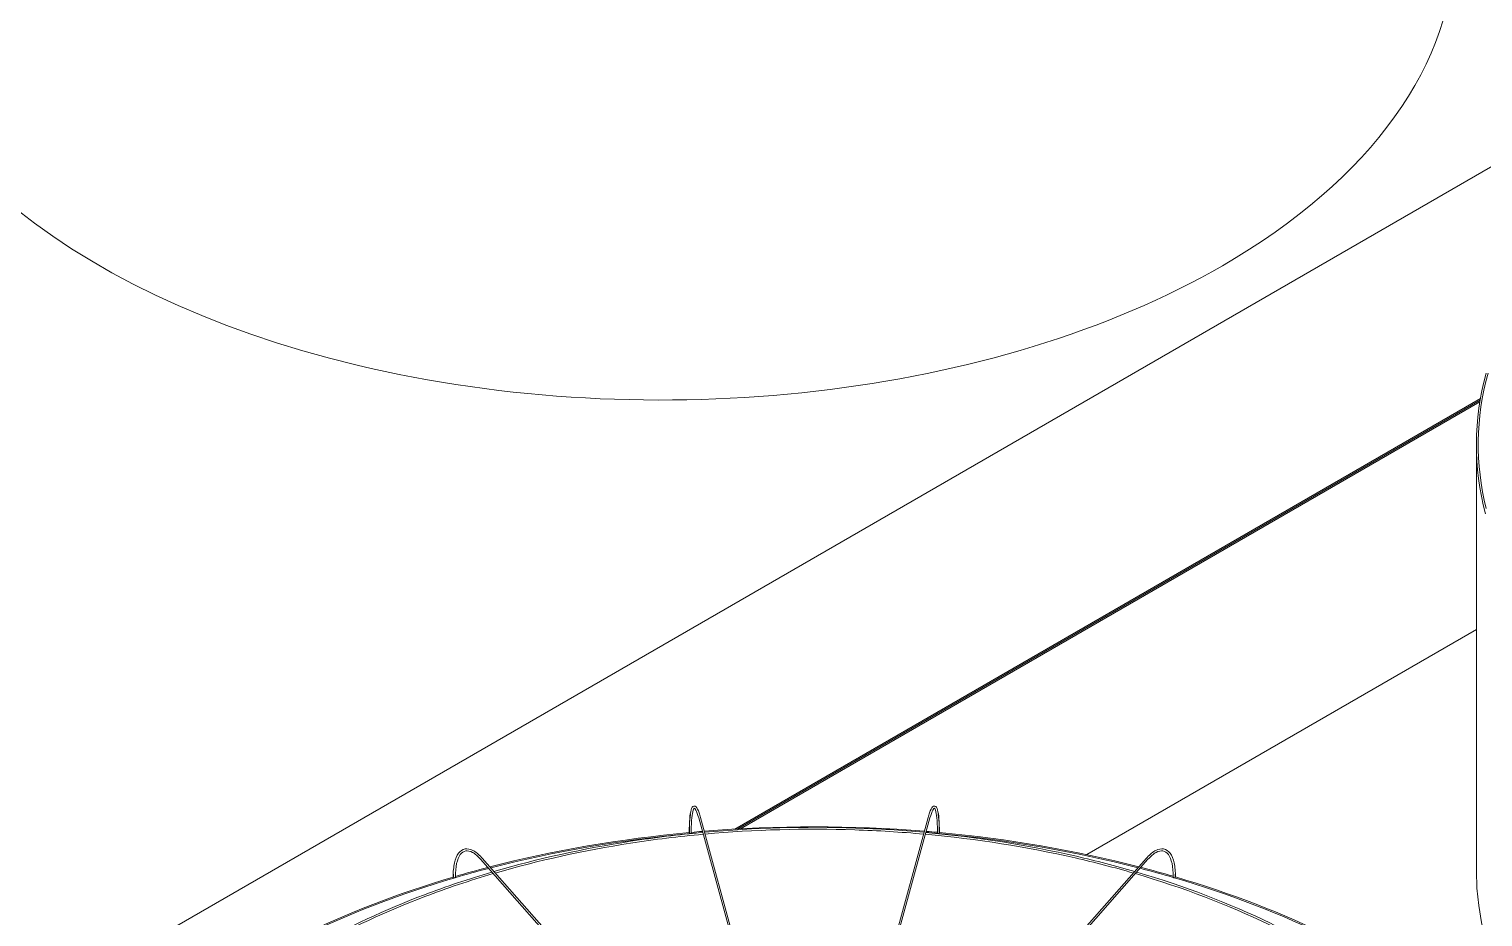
# Model space of a CAD drawing. Header units: millimetres. Extents: x -312439 to 477422, y -331570 to 212570.
# Drawn here: x 396200.3 to 396680.4, y 106075.7 to 106368.8 of the extents above; entities that cross this region are included whole.
import ezdxf

# ---------------------------------------------------------------- set-up
doc = ezdxf.new("R2010")
doc.units = ezdxf.units.MM

msp = doc.modelspace()

# ---------------------------------------------------------------- linework, layer by layer
at = {"color": 3, "linetype": 'Continuous', "lineweight": 0, "extrusion": (0, 0.816497, 0.57735)}
for p, q in [((396865.037, 106428.429), (395875.478, 105857.107)), ((396679.57, 106246.84), (396433.334, 106104.676)), ((396679.475, 106246.285), (396434.296, 106104.731)), ((396435.253, 106104.784), (396679.383, 106245.732)), ((396678.242, 106090.882), (396678.242, 106231.622)), ((396678.242, 106170.564), (396549.567, 106096.273))]:
    msp.add_line(p, q, dxfattribs=at)
at = {"color": 0, "linetype": 'Continuous', "lineweight": 0, "extrusion": (0, 0.816497, 0.57735)}
for p, q in [((396454.991, 105985.907), (396421.398, 106108.362)), ((396455.61, 105985.967), (396421.988, 106108.524)), ((396497.181, 106108.524), (396463.559, 105985.967)), ((396464.178, 105985.907), (396497.771, 106108.362)), ((396349.39, 106094.72), (396446.89, 105984.242)), ((396447.531, 105984.441), (396349.849, 106095.125)), ((396569.32, 106095.125), (396471.638, 105984.441)), ((396569.779, 106094.72), (396472.279, 105984.242))]:
    msp.add_line(p, q, dxfattribs=at)
at = {"color": 3, "linetype": 'Continuous', "lineweight": 0}
for centre, start_param, end_param in [((396408.946, 106397.756), 0, 2.3561945), ((396408.946, 106397.756), 2.3561945, 3.1415927), ((396940.467, 106090.882), 0, 2.3561945)]:
    msp.add_ellipse(centre, major_axis=(-262.225, 0), ratio=0.5773503, start_param=start_param, end_param=end_param, dxfattribs=at)
at = {"color": 0, "linetype": 'Continuous', "lineweight": 0}
for centre, major_axis, ratio, start_param, end_param in [((396940.467, 106231.622), (-262.225, 0), 0.5773503, 6.126925, 6.4343205), ((396940.467, 106231.622), (-261.613, 0), 0.5773503, 6.1262297, 6.4235661), ((396459.693, 105954.047), (-262.225, 0), 0.5773503, 4.5737285, 4.8518651), ((396459.693, 105954.047), (-262.225, 0), 0.5773503, 4.8709744, 5.1337903), ((396459.693, 105954.047), (-261.613, 0), 0.5773503, 4.8702538, 5.1336735), ((396418.587, 106103.554), (0.306, 0), 0.5773503, 3.1415927, 3.7072911), ((396418.635, 106103.38), (0.306, 0.001), 0.5647458, 3.2969897, 4.867786), ((396418.635, 106103.38), (0.306, 0.001), 0.5647458, 4.867786, 6.2831853), ((396459.693, 105954.047), (-261.613, 0), 0.5773503, 4.8601846, 4.8693633), ((396459.693, 105954.047), (-262.225, 0), 0.5773503, 4.8542575, 4.8684283), ((396459.693, 105954.047), (-261.613, 0), 0.5773503, 4.556469, 4.5713736), ((396459.693, 105954.047), (-262.225, 0), 0.5773503, 4.5571855, 4.5713361), ((396500.534, 106103.38), (0.306, -0.001), 0.5647458, 3.1415927, 4.5569919), ((396500.534, 106103.38), (0.306, -0.001), 0.5647458, 4.5569919, 6.1277883), ((396459.693, 105954.047), (-261.613, 0), 0.5773503, 4.2918428, 4.5551023), ((396500.582, 106103.554), (0.306, 0), 0.5773503, 5.7174869, 6.2831853), ((396459.693, 105954.047), (-262.225, 0), 0.5773503, 4.2917243, 4.5546375), ((396459.693, 105954.047), (-261.613, 0), 0.5773503, 5.1364588, 5.1836819), ((396459.693, 105954.047), (-262.225, 0), 0.5773503, 5.1365691, 5.1818933), ((396459.693, 105954.047), (-261.613, 0), 0.5773503, 4.242585, 4.2890574), ((396459.693, 105954.047), (-262.225, 0), 0.5773503, 4.2438111, 4.2889455), ((396459.693, 105954.047), (-262.225, 0), 0.5773503, 5.1849758, 5.420347), ((396459.693, 105954.047), (-261.613, 0), 0.5773503, 5.183912, 5.4201653), ((396340.606, 106088.926), (0.306, 0), 0.5773503, 3.1415927, 4.134446), ((396340.745, 106088.768), (0.306, 0.003), 0.5659728, 3.6079382, 5.1787345), ((396340.745, 106088.768), (0.306, 0.003), 0.5659728, 5.1787345, 6.2831853), ((396578.424, 106088.768), (0.306, -0.003), 0.5659728, 3.1415927, 4.2460434), ((396578.424, 106088.768), (0.306, -0.003), 0.5659728, 4.2460434, 5.8168397), ((396459.693, 105954.047), (-261.613, 0), 0.5773503, 4.0051997, 4.2408431), ((396578.563, 106088.926), (0.306, 0), 0.5773503, 5.290332, 6.2831853), ((396459.693, 105954.047), (-262.225, 0), 0.5773503, 4.0050166, 4.2406095)]:
    msp.add_ellipse(centre, major_axis=major_axis, ratio=ratio, start_param=start_param, end_param=end_param, dxfattribs=at)
for points, knots in [([(396418.281, 106103.554), (396418.281, 106105.258), (396418.333, 106106.775), (396418.536, 106109.293), (396418.685, 106110.293), (396419.087, 106111.714), (396419.312, 106112.23), (396420.097, 106112.345), (396420.346, 106112.198), (396420.897, 106111.612), (396421.205, 106110.958), (396421.684, 106109.576), (396421.837, 106109.078), (396421.988, 106108.524)], [4.712389, 4.712389, 4.712389, 4.712389, 5.0265482, 5.0265482, 5.3407075, 5.3407075, 5.6548668, 5.6548668, 5.8236028, 5.8236028, 6.1377621, 6.1377621, 6.2831853, 6.2831853, 6.2831853, 6.2831853]), ([(396421.398, 106108.362), (396421.08, 106109.522), (396420.76, 106110.414), (396420.204, 106111.495), (396419.955, 106111.645), (396419.928, 106111.645), (396419.724, 106111.496), (396419.371, 106110.331), (396419.227, 106109.481), (396419.016, 106107.238), (396418.954, 106105.808), (396418.941, 106103.919), (396418.941, 106103.652), (396418.942, 106103.381)], [0, 0, 0, 0, 0.3152669, 0.3152669, 0.6094726, 0.6094726, 0.9267406, 0.9267406, 1.2208373, 1.2208373, 1.5356304, 1.5356304, 1.5863402, 1.5863402, 1.5863402, 1.5863402]), ([(396500.888, 106103.554), (396500.888, 106105.258), (396500.836, 106106.775), (396500.633, 106109.293), (396500.484, 106110.293), (396500.082, 106111.714), (396499.857, 106112.23), (396499.072, 106112.345), (396498.823, 106112.198), (396498.272, 106111.612), (396497.964, 106110.958), (396497.485, 106109.576), (396497.333, 106109.078), (396497.181, 106108.524)], [4.712389, 4.712389, 4.712389, 4.712389, 5.0265482, 5.0265482, 5.3407075, 5.3407075, 5.6548668, 5.6548668, 5.8236028, 5.8236028, 6.1377621, 6.1377621, 6.2831853, 6.2831853, 6.2831853, 6.2831853]), ([(396497.771, 106108.362), (396498.089, 106109.522), (396498.409, 106110.414), (396498.965, 106111.495), (396499.214, 106111.645), (396499.241, 106111.645), (396499.446, 106111.496), (396499.798, 106110.331), (396499.942, 106109.481), (396500.153, 106107.238), (396500.215, 106105.808), (396500.228, 106103.919), (396500.228, 106103.652), (396500.228, 106103.381)], [0, 0, 0, 0, 0.3152669, 0.3152669, 0.6094726, 0.6094726, 0.9267406, 0.9267406, 1.2208373, 1.2208373, 1.5356304, 1.5356304, 1.5863402, 1.5863402, 1.5863402, 1.5863402]), ([(396418.663, 106109.69), (396418.654, 106109.629), (396418.645, 106109.568), (396418.493, 106108.481), (396418.399, 106107.177), (396418.336, 106104.94), (396418.327, 106104.18), (396418.329, 106103.379)], [1.10131175, 1.10131175, 1.10131175, 1.10131175, 1.12076762, 1.12076762, 1.43803566, 1.43803566, 1.5863026, 1.5863026, 1.5863026, 1.5863026]), ([(396495.842, 106103.644), (396488.347, 106104.322), (396480.795, 106104.789), (396456.568, 106105.605), (396439.809, 106105.135), (396423.327, 106103.644)], [5.342386, 5.342386, 5.342386, 5.342386, 5.43953692, 5.43953692, 5.65318828, 5.65318828, 5.65318828, 5.65318828]), ([(396500.506, 106109.69), (396500.515, 106109.629), (396500.524, 106109.568), (396500.676, 106108.481), (396500.77, 106107.177), (396500.833, 106104.94), (396500.842, 106104.18), (396500.84, 106103.379)], [1.10131175, 1.10131175, 1.10131175, 1.10131175, 1.12076762, 1.12076762, 1.43803566, 1.43803566, 1.5863026, 1.5863026, 1.5863026, 1.5863026]), ([(396422.708, 106103.587), (396414.701, 106102.851), (396406.76, 106101.873), (396383.333, 106098.248), (396368.172, 106094.9), (396353.765, 106090.689)], [5.65586592, 5.65586592, 5.65586592, 5.65586592, 5.75969853, 5.75969853, 5.96646224, 5.96646224, 5.96646224, 5.96646224]), ([(396422.872, 106102.988), (396414.795, 106102.246), (396406.785, 106101.26), (396383.464, 106097.642), (396368.468, 106094.335), (396354.213, 106090.181)], [5.65539644, 5.65539644, 5.65539644, 5.65539644, 5.76029586, 5.76029586, 5.96514032, 5.96514032, 5.96514032, 5.96514032]), ([(396495.677, 106103.044), (396488.159, 106103.722), (396480.583, 106104.188), (396456.465, 106104.987), (396439.842, 106104.518), (396423.492, 106103.044)], [5.34285963, 5.34285963, 5.34285963, 5.34285963, 5.44045758, 5.44045758, 5.65271466, 5.65271466, 5.65271466, 5.65271466]), ([(396564.957, 106090.181), (396558.679, 106092.01), (396552.258, 106093.676), (396529.808, 106098.81), (396513.201, 106101.436), (396496.297, 106102.988)], [5.03043397, 5.03043397, 5.03043397, 5.03043397, 5.12064091, 5.12064091, 5.34017784, 5.34017784, 5.34017784, 5.34017784]), ([(396565.404, 106090.689), (396559.116, 106092.527), (396552.685, 106094.201), (396530.146, 106099.375), (396513.453, 106102.024), (396496.461, 106103.587)], [5.02911205, 5.02911205, 5.02911205, 5.02911205, 5.11935362, 5.11935362, 5.33970837, 5.33970837, 5.33970837, 5.33970837]), ([(396340.3, 106088.926), (396340.3, 106090.641), (396340.451, 106092.19), (396341.047, 106094.816), (396341.492, 106095.894), (396342.672, 106097.479), (396343.421, 106097.985), (396345.062, 106098.269), (396345.921, 106098.096), (396347.734, 106097.176), (396348.699, 106096.39), (396349.723, 106095.267), (396349.786, 106095.197), (396349.849, 106095.125)], [4.712389, 4.712389, 4.712389, 4.712389, 5.0265482, 5.0265482, 5.3407075, 5.3407075, 5.6548668, 5.6548668, 5.9484515, 5.9484515, 6.2626108, 6.2626108, 6.2831853, 6.2831853, 6.2831853, 6.2831853]), ([(396349.39, 106094.72), (396348.476, 106095.756), (396347.568, 106096.522), (396345.885, 106097.444), (396345.119, 106097.6), (396343.777, 106097.365), (396343.18, 106096.971), (396342.153, 106095.572), (396341.737, 106094.568), (396341.185, 106092.064), (396341.045, 106090.574), (396341.051, 106088.867), (396341.051, 106088.819), (396341.052, 106088.771)], [0, 0, 0, 0, 0.3146448, 0.3146448, 0.6289116, 0.6289116, 0.9461796, 0.9461796, 1.2634477, 1.2634477, 1.5772832, 1.5772832, 1.5863402, 1.5863402, 1.5863402, 1.5863402]), ([(396578.869, 106088.926), (396578.869, 106090.641), (396578.719, 106092.19), (396578.122, 106094.816), (396577.677, 106095.894), (396576.497, 106097.479), (396575.748, 106097.985), (396574.107, 106098.269), (396573.248, 106098.096), (396571.435, 106097.176), (396570.47, 106096.39), (396569.446, 106095.267), (396569.383, 106095.197), (396569.32, 106095.125)], [4.712389, 4.712389, 4.712389, 4.712389, 5.0265482, 5.0265482, 5.3407075, 5.3407075, 5.6548668, 5.6548668, 5.9484515, 5.9484515, 6.2626108, 6.2626108, 6.2831853, 6.2831853, 6.2831853, 6.2831853]), ([(396569.779, 106094.72), (396570.693, 106095.756), (396571.601, 106096.522), (396573.284, 106097.444), (396574.05, 106097.6), (396575.392, 106097.365), (396575.989, 106096.971), (396577.016, 106095.572), (396577.432, 106094.568), (396577.985, 106092.064), (396578.124, 106090.574), (396578.118, 106088.867), (396578.118, 106088.819), (396578.118, 106088.771)], [0, 0, 0, 0, 0.3146448, 0.3146448, 0.6289116, 0.6289116, 0.9461796, 0.9461796, 1.2634477, 1.2634477, 1.5772832, 1.5772832, 1.5863402, 1.5863402, 1.5863402, 1.5863402]), ([(396353.116, 106090.498), (396345.442, 106088.238), (396337.985, 106085.733), (396317.752, 106078.045), (396305.575, 106072.337), (396294.498, 106065.986)], [5.96956861, 5.96956861, 5.96956861, 5.96956861, 6.07987049, 6.07987049, 6.27966483, 6.27966483, 6.27966483, 6.27966483]), ([(396353.563, 106089.991), (396345.79, 106087.709), (396338.239, 106085.176), (396318.088, 106077.514), (396306.062, 106071.886), (396295.112, 106065.632)], [5.96825255, 5.96825255, 5.96825255, 5.96825255, 6.08012371, 6.08012371, 6.27780239, 6.27780239, 6.27780239, 6.27780239]), ([(396340.448, 106089.78), (396340.443, 106089.576), (396340.439, 106089.369), (396340.438, 106089.03), (396340.438, 106088.899), (396340.439, 106088.767)], [7.805980691, 7.805980691, 7.805980691, 7.805980691, 7.845140151, 7.845140151, 7.869416781, 7.869416781, 7.869416781, 7.869416781]), ([(396624.057, 106065.632), (396619.454, 106068.261), (396614.662, 106070.779), (396596.164, 106079.719), (396581.341, 106085.371), (396565.606, 106089.991)], [4.71777189, 4.71777189, 4.71777189, 4.71777189, 4.80086127, 4.80086127, 5.02732174, 5.02732174, 5.02732174, 5.02732174]), ([(396624.671, 106065.986), (396620.057, 106068.631), (396615.252, 106071.166), (396596.703, 106080.161), (396581.836, 106085.849), (396566.053, 106090.498)], [4.71590946, 4.71590946, 4.71590946, 4.71590946, 4.79913358, 4.79913358, 5.02600568, 5.02600568, 5.02600568, 5.02600568]), ([(396578.721, 106089.78), (396578.726, 106089.576), (396578.73, 106089.369), (396578.731, 106089.03), (396578.731, 106088.899), (396578.73, 106088.767)], [7.805980691, 7.805980691, 7.805980691, 7.805980691, 7.845140151, 7.845140151, 7.869416781, 7.869416781, 7.869416781, 7.869416781])]:
    msp.add_open_spline(points, degree=3, knots=knots, dxfattribs=at)

doc.saveas('drawing.dxf')
